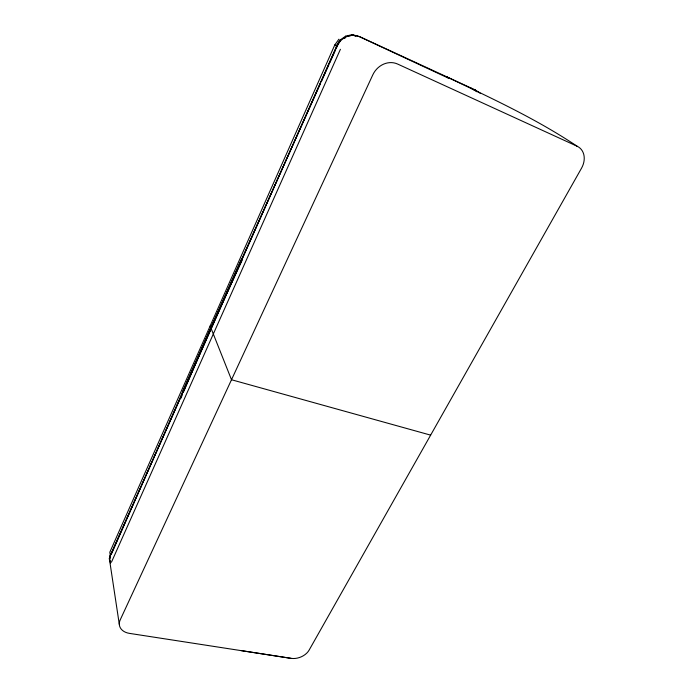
<?xml version="1.0" encoding="UTF-8"?>
<svg xmlns="http://www.w3.org/2000/svg" width="693" height="693" viewBox="0 0 693 693"><rect width="100%" height="100%" fill="white"/><g stroke="black" fill="none" stroke-linecap="round" stroke-linejoin="round"><path stroke-width="1.04" d="M110.689 562.889L109.303 558.896L110.17 554.625L109.806 552.234L334.788 44.932L338.894 39.198M183.766 391.493L210.871 327.902L320.538 83.446M180.804 398.432L182.077 395.452M344.863 38.124L345.712 36.149L352.07 34.65L360.083 36.842L475.563 90.09M109.303 558.896L110.603 555.942M111.469 553.967L210.871 327.902L242.186 260.161L241.121 259.806L182.311 392.212L183.342 392.481M111.486 562.11L340.402 49.298M321.431 81.471L328.941 64.718M329.833 62.742L335.135 50.91M336.018 48.943L340.003 40.073L345.712 36.149L344.802 38.115M340.003 40.073L336.096 45.972L334.788 44.932M577.122 146.24L397.626 64.051A19.924 17.697 -60.5 0 0 372.782 74.896L120.201 619.897A15.506 11.175 -13.5 0 0 129.4 633.367L291.103 658.35A14.129 9.823 -20.9 0 0 309.13 650.095L581.522 168.2A18.339 14.553 -51.9 0 0 577.122 146.24C536.148 118.815 491.198 98.085 446.829 76.914L449.255 78.552L359.026 36.486C350.251 32.848 340.454 38.141 336.668 46.405L110.352 555.595L109.546 559.875L119.309 624.384M340.644 40.532L336.616 46.37L110.334 555.509L109.546 559.875L110.559 562.829M352.78 35.161L346.309 36.564M241.069 650.571L291.103 658.35M430.639 435.135L231.505 379.747L211.183 328.603M352.07 34.65L355.786 36.374M470.781 88.002L477.018 91.805M480.171 93.252L475.207 89.925M210.126 326.022L210.871 327.902"/></g></svg>
